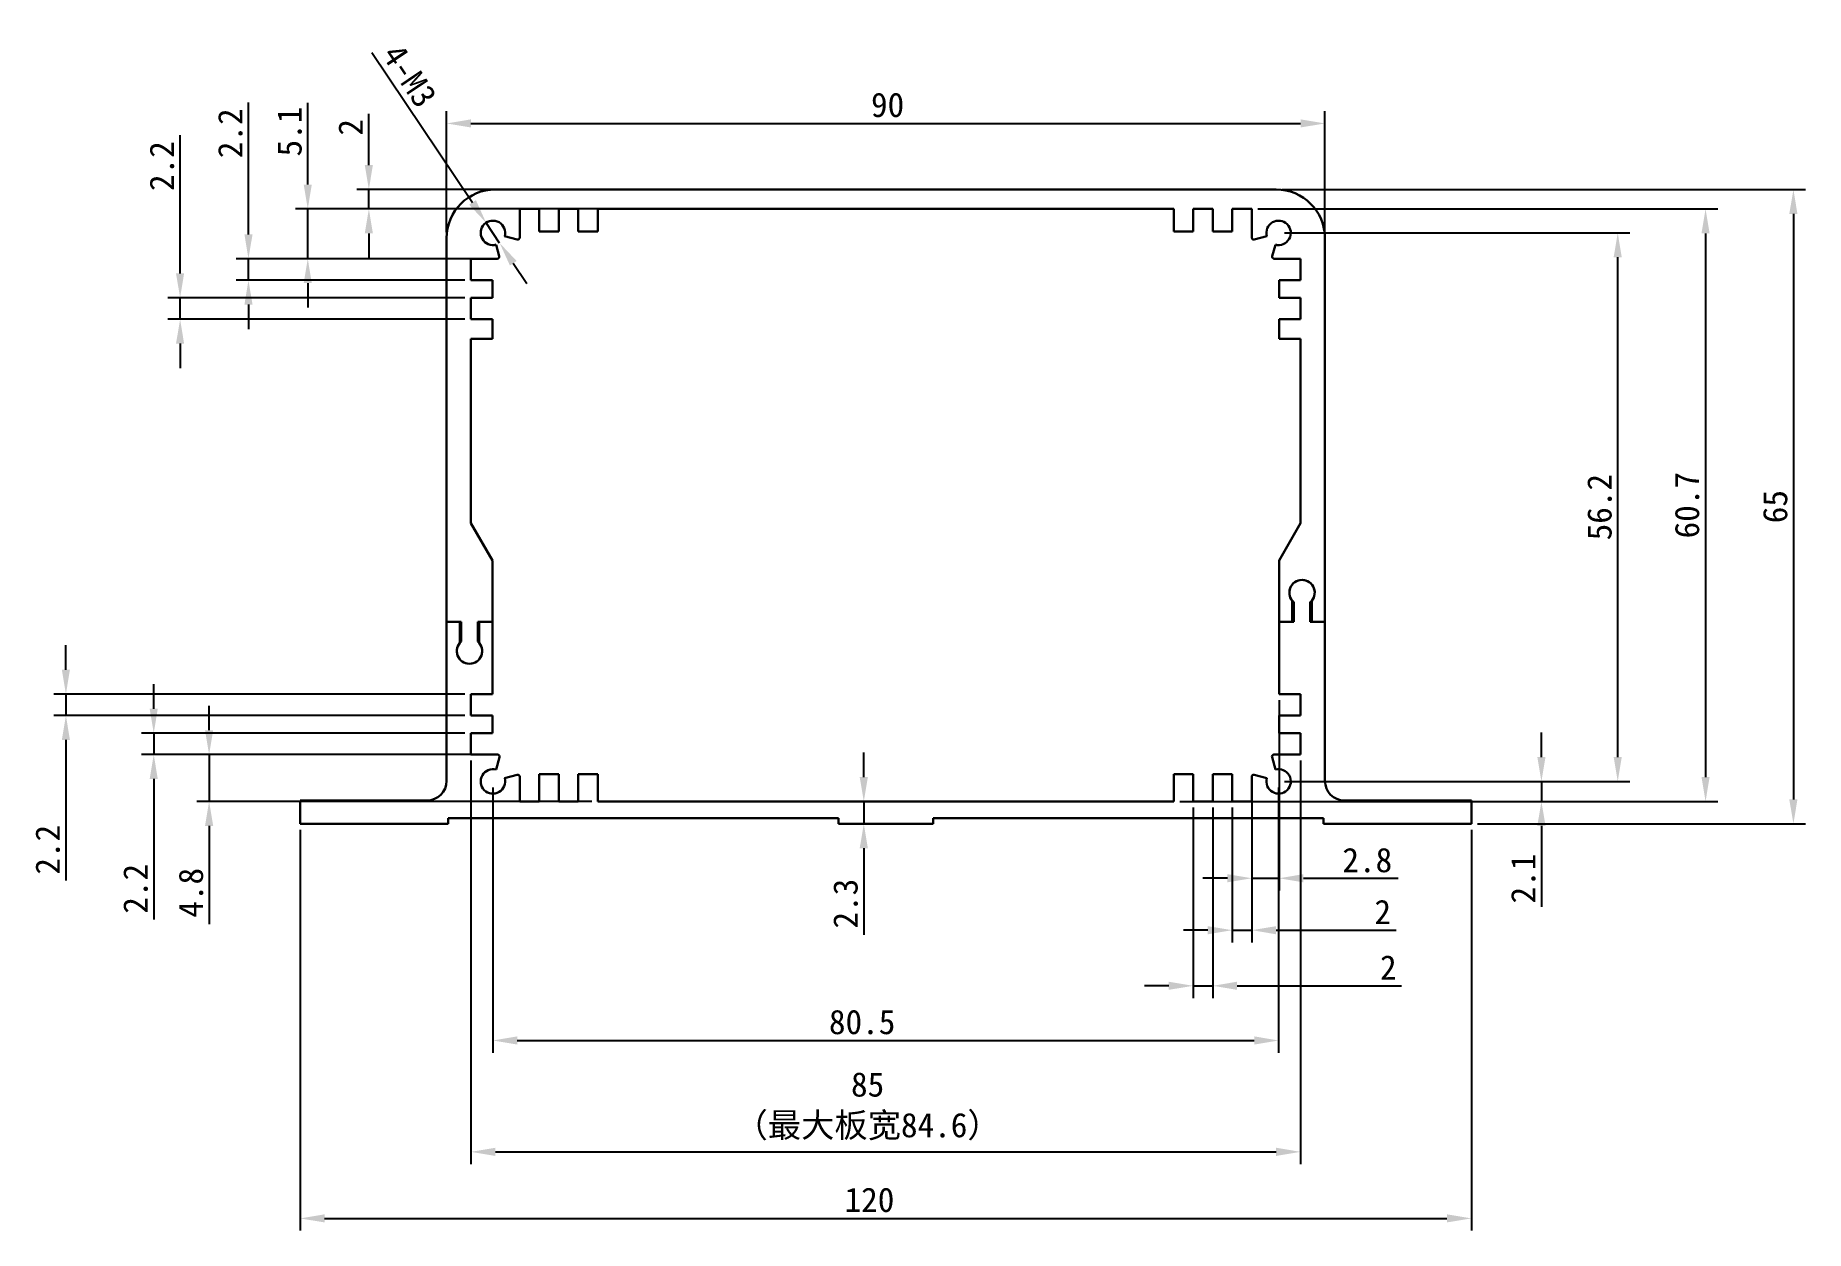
# Model space of a CAD drawing. Header units: millimetres. Extents: x 28 to 210, y 93 to 216.
import ezdxf

# ---------------------------------------------------------------- set-up
doc = ezdxf.new("R2010")
doc.units = ezdxf.units.MM
doc.header["$PDSIZE"] = -1
doc.layers.add('文字层', color=30, linetype='Continuous', lineweight=15)
doc.layers.add('细实线层', color=7, linetype='Continuous')
doc.styles.get("Standard").update_dxf_attribs({"font": 'simhei.ttf'})
doc.dimstyles.new('ISO-25', dxfattribs={"dimtxt": 2.5, "dimasz": 2.5, "dimexe": 1.25, "dimexo": 0.625, "dimtad": 1, "dimdec": 1, "dimdsep": 46, "dimtxsty": 'Standard', "dimcen": 2.5, "dimadec": 0, "dimazin": 0, "dimtfac": 1, "dimtdec": 1, "dimtmove": 0, "dimatfit": 3, "dimfxl": 1, "dimarcsym": 0})

# ---------------------------------------------------------------- blocks, each defined once
blk = doc.blocks.new('_D')
at = {"layer": 'Defpoints', "color": 0}
for p in [(75.18, 139.48), (155.68, 139.48), (155.68, 112.94)]:
    blk.add_point(p, dxfattribs=at)
at = {"layer": '细实线层', "color": 0, "lineweight": -2}
for p, q in [((75.18, 138.86), (75.18, 111.69)), ((155.68, 138.86), (155.68, 111.69)), ((77.68, 112.94), (153.18, 112.94))]:
    blk.add_line(p, q, dxfattribs=at)
at = {"layer": '细实线层', "color": 0}
for points in [[(77.68, 113.36), (77.68, 112.52), (75.18, 112.94)], [(153.18, 113.36), (153.18, 112.52), (155.68, 112.94)]]:
    blk.add_solid(points, dxfattribs=at)
at = {"layer": '细实线层', "color": 0, "insert": (113.01, 116.09), "char_height": 2.5, "attachment_point": 2}
blk.add_mtext('80.5', dxfattribs=at)
blk = doc.blocks.new('_D_1')
at = {"layer": 'Defpoints', "color": 0}
for p in [(155.68, 139.48), (144.93, 137.43), (182.61, 137.43)]:
    blk.add_point(p, dxfattribs=at)
at = {"layer": '细实线层', "color": 0, "lineweight": -2}
for p, q in [((182.61, 141.98), (182.61, 144.48)), ((156.3, 139.48), (183.86, 139.48)), ((182.61, 139.48), (182.61, 137.43)), ((145.55, 137.43), (183.86, 137.43)), ((182.61, 134.93), (182.61, 126.63))]:
    blk.add_line(p, q, dxfattribs=at)
at = {"layer": '细实线层', "color": 0}
for points in [[(182.19, 141.98), (183.03, 141.98), (182.61, 139.48)], [(182.19, 134.93), (183.03, 134.93), (182.61, 137.43)]]:
    blk.add_solid(points, dxfattribs=at)
at = {"layer": '细实线层', "color": 0, "insert": (179.49, 129.53), "char_height": 2.5, "attachment_point": 2, "rotation": 90}
blk.add_mtext('2.1', dxfattribs=at)
blk = doc.blocks.new('_D_2')
at = {"layer": 'Defpoints', "color": 0}
for p in [(144.93, 137.43), (113.18, 135.13), (120.28, 135.13)]:
    blk.add_point(p, dxfattribs=at)
at = {"layer": '细实线层', "color": 0, "lineweight": -2}
for p, q in [((113.18, 139.93), (113.18, 142.43)), ((144.3, 137.43), (111.93, 137.43)), ((113.18, 137.43), (113.18, 135.13)), ((119.65, 135.13), (111.93, 135.13)), ((113.18, 132.63), (113.18, 123.78))]:
    blk.add_line(p, q, dxfattribs=at)
at = {"layer": '细实线层', "color": 0}
for points in [[(112.76, 139.93), (113.6, 139.93), (113.18, 137.43)], [(112.76, 132.63), (113.6, 132.63), (113.18, 135.13)]]:
    blk.add_solid(points, dxfattribs=at)
at = {"layer": '细实线层', "color": 0, "insert": (110.05, 126.96), "char_height": 2.5, "attachment_point": 2, "rotation": 90}
blk.add_mtext('2.3', dxfattribs=at)
blk = doc.blocks.new('_D_3')
at = {"layer": 'Defpoints', "color": 0}
for p in [(72.93, 142.23), (157.93, 142.23), (157.93, 101.53)]:
    blk.add_point(p, dxfattribs=at)
at = {"layer": '文字层', "color": 0, "lineweight": -2}
for p, q in [((72.93, 141.61), (72.93, 100.28)), ((157.93, 141.61), (157.93, 100.28)), ((75.43, 101.53), (155.43, 101.53))]:
    blk.add_line(p, q, dxfattribs=at)
at = {"layer": '文字层', "color": 0}
for points in [[(75.43, 101.95), (75.43, 101.11), (72.93, 101.53)], [(155.43, 101.95), (155.43, 101.11), (157.93, 101.53)]]:
    blk.add_solid(points, dxfattribs=at)
at = {"layer": '文字层', "color": 0, "insert": (113.57, 109.69), "char_height": 2.5, "attachment_point": 2}
blk.add_mtext('85\\P（最大板宽84.6）', dxfattribs=at)
blk = doc.blocks.new('_D_4')
at = {"layer": 'Defpoints', "color": 0}
for p in [(155.68, 195.68), (190.43, 195.68), (155.68, 139.48)]:
    blk.add_point(p, dxfattribs=at)
at = {"layer": '细实线层', "color": 0, "lineweight": -2}
for p, q in [((156.3, 195.68), (191.68, 195.68)), ((190.43, 141.98), (190.43, 193.18)), ((156.3, 139.48), (191.68, 139.48))]:
    blk.add_line(p, q, dxfattribs=at)
at = {"layer": '细实线层', "color": 0}
for points in [[(190.01, 193.18), (190.84, 193.18), (190.43, 195.68)], [(190.01, 141.98), (190.84, 141.98), (190.43, 139.48)]]:
    blk.add_solid(points, dxfattribs=at)
at = {"layer": '细实线层', "color": 0, "insert": (187.3, 167.58), "char_height": 2.5, "attachment_point": 2, "rotation": 90}
blk.add_mtext('56.2', dxfattribs=at)
blk = doc.blocks.new('_D_5')
at = {"layer": 'Defpoints', "color": 0}
for p in [(74.48, 196.72), (75.87, 194.64)]:
    blk.add_point(p, dxfattribs=at)
at = {"layer": '细实线层', "color": 0, "lineweight": -2}
for p, q in [((62.79, 214.15), (73.09, 198.8)), ((75.87, 194.64), (74.48, 196.72)), ((77.27, 192.57), (78.66, 190.49))]:
    blk.add_line(p, q, dxfattribs=at)
at = {"layer": '细实线层', "color": 0}
for points in [[(73.44, 199.03), (72.74, 198.57), (74.48, 196.72)], [(77.61, 192.8), (76.92, 192.34), (75.87, 194.64)]]:
    blk.add_solid(points, dxfattribs=at)
at = {"layer": '细实线层', "color": 0, "insert": (66.64, 211.78), "char_height": 2.5, "attachment_point": 5, "rotation": 303.8406}
blk.add_mtext('4-M3', dxfattribs=at)
blk = doc.blocks.new('_D_6')
at = {"layer": 'Defpoints', "color": 0}
for p in [(152.93, 198.13), (152.93, 137.43), (199.43, 137.43)]:
    blk.add_point(p, dxfattribs=at)
at = {"layer": '细实线层', "color": 0, "lineweight": -2}
for p, q in [((153.55, 198.13), (200.68, 198.13)), ((199.43, 195.63), (199.43, 139.93)), ((153.55, 137.43), (200.68, 137.43))]:
    blk.add_line(p, q, dxfattribs=at)
at = {"layer": '细实线层', "color": 0}
for points in [[(199.01, 195.63), (199.84, 195.63), (199.43, 198.13)], [(199.01, 139.93), (199.84, 139.93), (199.43, 137.43)]]:
    blk.add_solid(points, dxfattribs=at)
at = {"layer": '细实线层', "color": 0, "insert": (196.27, 167.78), "char_height": 2.5, "attachment_point": 2, "rotation": 90}
blk.add_mtext('60.7', dxfattribs=at)
blk = doc.blocks.new('_D_7')
at = {"layer": 'Defpoints', "color": 0}
for p in [(155.43, 200.13), (175.43, 135.13), (208.43, 135.13)]:
    blk.add_point(p, dxfattribs=at)
at = {"layer": '细实线层', "color": 0, "lineweight": -2}
for p, q in [((156.05, 200.13), (209.68, 200.13)), ((208.43, 197.63), (208.43, 137.63)), ((176.05, 135.13), (209.68, 135.13))]:
    blk.add_line(p, q, dxfattribs=at)
at = {"layer": '细实线层', "color": 0}
for points in [[(208.01, 197.63), (208.84, 197.63), (208.43, 200.13)], [(208.01, 137.63), (208.84, 137.63), (208.43, 135.13)]]:
    blk.add_solid(points, dxfattribs=at)
at = {"layer": '细实线层', "color": 0, "insert": (205.3, 167.63), "char_height": 2.5, "attachment_point": 2, "rotation": 90}
blk.add_mtext('65', dxfattribs=at)
blk = doc.blocks.new('_D_8')
at = {"layer": 'Defpoints', "color": 0}
for p in [(55.43, 135.13), (175.43, 135.13), (175.43, 94.71)]:
    blk.add_point(p, dxfattribs=at)
at = {"layer": '细实线层', "color": 0, "lineweight": -2}
for p, q in [((55.43, 134.51), (55.43, 93.46)), ((175.43, 134.51), (175.43, 93.46)), ((57.93, 94.71), (172.93, 94.71))]:
    blk.add_line(p, q, dxfattribs=at)
at = {"layer": '细实线层', "color": 0}
for points in [[(57.93, 95.13), (57.93, 94.3), (55.43, 94.71)], [(172.93, 95.13), (172.93, 94.3), (175.43, 94.71)]]:
    blk.add_solid(points, dxfattribs=at)
at = {"layer": '细实线层', "color": 0, "insert": (113.76, 97.87), "char_height": 2.5, "attachment_point": 2}
blk.add_mtext('120', dxfattribs=at)
blk = doc.blocks.new('_D_9')
at = {"layer": 'Defpoints', "color": 0}
for p in [(160.43, 206.89), (70.43, 195.13), (160.43, 195.13)]:
    blk.add_point(p, dxfattribs=at)
at = {"layer": '细实线层', "color": 0, "lineweight": -2}
for p, q in [((70.43, 195.76), (70.43, 208.14)), ((72.93, 206.89), (157.93, 206.89)), ((160.43, 195.76), (160.43, 208.14))]:
    blk.add_line(p, q, dxfattribs=at)
at = {"layer": '细实线层', "color": 0}
for points in [[(72.93, 207.31), (72.93, 206.48), (70.43, 206.89)], [(157.93, 207.31), (157.93, 206.48), (160.43, 206.89)]]:
    blk.add_solid(points, dxfattribs=at)
at = {"layer": '细实线层', "color": 0, "insert": (115.62, 210.05), "char_height": 2.5, "attachment_point": 2}
blk.add_mtext('90', dxfattribs=at)
blk = doc.blocks.new('_D_10')
at = {"layer": 'Defpoints', "color": 0}
for p in [(75.65, 142.23), (46.1, 137.43), (85.93, 137.43)]:
    blk.add_point(p, dxfattribs=at)
at = {"layer": '细实线层', "color": 0, "lineweight": -2}
for p, q in [((46.1, 144.73), (46.1, 147.23)), ((75.03, 142.23), (44.85, 142.23)), ((46.1, 142.23), (46.1, 137.43)), ((85.3, 137.43), (44.85, 137.43)), ((46.1, 134.93), (46.1, 124.86))]:
    blk.add_line(p, q, dxfattribs=at)
at = {"layer": '细实线层', "color": 0}
for points in [[(45.68, 144.73), (46.52, 144.73), (46.1, 142.23)], [(45.68, 134.93), (46.52, 134.93), (46.1, 137.43)]]:
    blk.add_solid(points, dxfattribs=at)
at = {"layer": '细实线层', "color": 0, "insert": (42.98, 128.07), "char_height": 2.5, "attachment_point": 2, "rotation": 90}
blk.add_mtext('4.8', dxfattribs=at)
blk = doc.blocks.new('_D_11')
at = {"layer": 'Defpoints', "color": 0}
for p in [(40.43, 144.43), (72.93, 144.43), (72.93, 142.23)]:
    blk.add_point(p, dxfattribs=at)
at = {"layer": '细实线层', "color": 0, "lineweight": -2}
for p, q in [((40.43, 146.93), (40.43, 149.43)), ((72.3, 144.43), (39.18, 144.43)), ((40.43, 144.43), (40.43, 142.23)), ((72.3, 142.23), (39.18, 142.23)), ((40.43, 139.73), (40.43, 125.32))]:
    blk.add_line(p, q, dxfattribs=at)
at = {"layer": '细实线层', "color": 0}
for points in [[(40.01, 146.93), (40.84, 146.93), (40.43, 144.43)], [(40.01, 139.73), (40.84, 139.73), (40.43, 142.23)]]:
    blk.add_solid(points, dxfattribs=at)
at = {"layer": '细实线层', "color": 0, "insert": (37.3, 128.48), "char_height": 2.5, "attachment_point": 2, "rotation": 90}
blk.add_mtext('2.2', dxfattribs=at)
blk = doc.blocks.new('_D_12')
at = {"layer": 'Defpoints', "color": 0}
for p in [(31.43, 148.43), (72.93, 148.43), (72.93, 146.23)]:
    blk.add_point(p, dxfattribs=at)
at = {"layer": '细实线层', "color": 0, "lineweight": -2}
for p, q in [((31.43, 150.93), (31.43, 153.43)), ((72.3, 148.43), (30.18, 148.43)), ((31.43, 148.43), (31.43, 146.23)), ((72.3, 146.23), (30.18, 146.23)), ((31.43, 143.73), (31.43, 129.32))]:
    blk.add_line(p, q, dxfattribs=at)
at = {"layer": '细实线层', "color": 0}
for points in [[(31.01, 150.93), (31.84, 150.93), (31.43, 148.43)], [(31.01, 143.73), (31.84, 143.73), (31.43, 146.23)]]:
    blk.add_solid(points, dxfattribs=at)
at = {"layer": '细实线层', "color": 0, "insert": (28.3, 132.48), "char_height": 2.5, "attachment_point": 2, "rotation": 90}
blk.add_mtext('2.2', dxfattribs=at)
blk = doc.blocks.new('_D_13')
at = {"layer": 'Defpoints', "color": 0}
for p in [(43.13, 189.03), (72.93, 189.03), (72.93, 186.83)]:
    blk.add_point(p, dxfattribs=at)
at = {"layer": '细实线层', "color": 0, "lineweight": -2}
for p, q in [((43.13, 191.53), (43.13, 205.68)), ((72.3, 189.03), (41.88, 189.03)), ((43.13, 186.83), (43.13, 189.03)), ((72.3, 186.83), (41.88, 186.83)), ((43.13, 184.33), (43.13, 181.83))]:
    blk.add_line(p, q, dxfattribs=at)
at = {"layer": '细实线层', "color": 0}
for points in [[(42.71, 191.53), (43.54, 191.53), (43.13, 189.03)], [(42.71, 184.33), (43.54, 184.33), (43.13, 186.83)]]:
    blk.add_solid(points, dxfattribs=at)
at = {"layer": '细实线层', "color": 0, "insert": (40, 202.52), "char_height": 2.5, "attachment_point": 2, "rotation": 90}
blk.add_mtext('2.2', dxfattribs=at)
blk = doc.blocks.new('_D_14')
at = {"layer": 'Defpoints', "color": 0}
for p in [(50.13, 193.03), (72.93, 193.03), (72.93, 190.83)]:
    blk.add_point(p, dxfattribs=at)
at = {"layer": '细实线层', "color": 0, "lineweight": -2}
for p, q in [((50.13, 195.53), (50.13, 209.04)), ((72.3, 193.03), (48.88, 193.03)), ((50.13, 190.83), (50.13, 193.03)), ((72.3, 190.83), (48.88, 190.83)), ((50.13, 188.33), (50.13, 185.83))]:
    blk.add_line(p, q, dxfattribs=at)
at = {"layer": '细实线层', "color": 0}
for points in [[(49.72, 195.53), (50.55, 195.53), (50.13, 193.03)], [(49.72, 188.33), (50.55, 188.33), (50.13, 190.83)]]:
    blk.add_solid(points, dxfattribs=at)
at = {"layer": '细实线层', "color": 0, "insert": (47.01, 205.88), "char_height": 2.5, "attachment_point": 2, "rotation": 90}
blk.add_mtext('2.2', dxfattribs=at)
blk = doc.blocks.new('_D_15')
at = {"layer": 'Defpoints', "color": 0}
for p in [(56.21, 198.13), (85.93, 198.13), (75.63, 193.03)]:
    blk.add_point(p, dxfattribs=at)
at = {"layer": '细实线层', "color": 0, "lineweight": -2}
for p, q in [((56.21, 200.63), (56.21, 208.99)), ((85.3, 198.13), (54.96, 198.13)), ((56.21, 193.03), (56.21, 198.13)), ((75, 193.03), (54.96, 193.03)), ((56.21, 190.53), (56.21, 188.03))]:
    blk.add_line(p, q, dxfattribs=at)
at = {"layer": '细实线层', "color": 0}
for points in [[(55.79, 200.63), (56.62, 200.63), (56.21, 198.13)], [(55.79, 190.53), (56.62, 190.53), (56.21, 193.03)]]:
    blk.add_solid(points, dxfattribs=at)
at = {"layer": '细实线层', "color": 0, "insert": (53.08, 206.06), "char_height": 2.5, "attachment_point": 2, "rotation": 90}
blk.add_mtext('5.1', dxfattribs=at)
blk = doc.blocks.new('_D_16')
at = {"layer": 'Defpoints', "color": 0}
for p in [(62.47, 200.13), (155.43, 200.13), (144.93, 198.13)]:
    blk.add_point(p, dxfattribs=at)
at = {"layer": '细实线层', "color": 0, "lineweight": -2}
for p, q in [((62.47, 202.63), (62.47, 207.86)), ((154.8, 200.13), (61.22, 200.13)), ((62.47, 198.13), (62.47, 200.13)), ((144.3, 198.13), (61.22, 198.13)), ((62.47, 195.63), (62.47, 193.13))]:
    blk.add_line(p, q, dxfattribs=at)
at = {"layer": '细实线层', "color": 0}
for points in [[(62.05, 202.63), (62.88, 202.63), (62.47, 200.13)], [(62.05, 195.63), (62.88, 195.63), (62.47, 198.13)]]:
    blk.add_solid(points, dxfattribs=at)
at = {"layer": '细实线层', "color": 0, "insert": (59.34, 206.49), "char_height": 2.5, "attachment_point": 2, "rotation": 90}
blk.add_mtext('2', dxfattribs=at)
blk = doc.blocks.new('_D_21')
at = {"layer": 'Defpoints', "color": 0}
for p in [(146.93, 137.43), (148.93, 137.43), (148.93, 118.54)]:
    blk.add_point(p, dxfattribs=at)
at = {"layer": '细实线层', "color": 0, "lineweight": -2}
for p, q in [((146.93, 136.81), (146.93, 117.29)), ((148.93, 136.81), (148.93, 117.29)), ((144.43, 118.54), (141.93, 118.54)), ((146.93, 118.54), (148.93, 118.54)), ((151.43, 118.54), (168.28, 118.54))]:
    blk.add_line(p, q, dxfattribs=at)
at = {"layer": '细实线层', "color": 0}
for points in [[(144.43, 118.96), (144.43, 118.13), (146.93, 118.54)], [(151.43, 118.96), (151.43, 118.13), (148.93, 118.54)]]:
    blk.add_solid(points, dxfattribs=at)
at = {"layer": '细实线层', "color": 0, "insert": (166.92, 121.67), "char_height": 2.5, "attachment_point": 2}
blk.add_mtext('2', dxfattribs=at)
blk = doc.blocks.new('_D_22')
at = {"layer": 'Defpoints', "color": 0}
for p in [(150.93, 137.43), (152.93, 137.43), (152.93, 124.24)]:
    blk.add_point(p, dxfattribs=at)
at = {"layer": '细实线层', "color": 0, "lineweight": -2}
for p, q in [((150.93, 136.81), (150.93, 122.99)), ((152.93, 136.81), (152.93, 122.99)), ((148.43, 124.24), (145.93, 124.24)), ((150.93, 124.24), (152.93, 124.24)), ((155.43, 124.24), (167.72, 124.24))]:
    blk.add_line(p, q, dxfattribs=at)
at = {"layer": '细实线层', "color": 0}
for points in [[(148.43, 124.65), (148.43, 123.82), (150.93, 124.24)], [(155.43, 124.65), (155.43, 123.82), (152.93, 124.24)]]:
    blk.add_solid(points, dxfattribs=at)
at = {"layer": '细实线层', "color": 0, "insert": (166.35, 127.36), "char_height": 2.5, "attachment_point": 2}
blk.add_mtext('2', dxfattribs=at)
blk = doc.blocks.new('_D_23')
at = {"layer": 'Defpoints', "color": 0}
for p in [(155.73, 148.43), (152.93, 139.96), (155.73, 129.56)]:
    blk.add_point(p, dxfattribs=at)
at = {"layer": '细实线层', "color": 0, "lineweight": -2}
for p, q in [((155.73, 147.81), (155.73, 128.31)), ((152.93, 139.33), (152.93, 128.31)), ((150.43, 129.56), (147.93, 129.56)), ((152.93, 129.56), (155.73, 129.56)), ((158.23, 129.56), (167.94, 129.56))]:
    blk.add_line(p, q, dxfattribs=at)
at = {"layer": '细实线层', "color": 0}
for points in [[(150.43, 129.98), (150.43, 129.14), (152.93, 129.56)], [(158.23, 129.98), (158.23, 129.14), (155.73, 129.56)]]:
    blk.add_solid(points, dxfattribs=at)
at = {"layer": '细实线层', "color": 0, "insert": (164.77, 132.68), "char_height": 2.5, "attachment_point": 2}
blk.add_mtext('2.8', dxfattribs=at)

msp = doc.modelspace()

# ---------------------------------------------------------------- linework, layer by layer
at = {"color": 7, "linetype": 'Continuous', "lineweight": 30}
for p, q in [((75.43, 200.13), (155.43, 200.13)), ((77.93, 195.21), (77.93, 198.13)), ((77.93, 198.13), (79.93, 198.13)), ((79.93, 198.13), (79.93, 195.83)), ((81.93, 195.83), (81.93, 198.13)), ((81.93, 198.13), (83.93, 198.13)), ((83.93, 198.13), (83.93, 195.83)), ((85.93, 198.13), (144.93, 198.13)), ((85.93, 195.83), (85.93, 198.13)), ((144.93, 198.13), (144.93, 195.83)), ((146.93, 198.13), (148.93, 198.13)), ((146.93, 195.83), (146.93, 198.13)), ((148.93, 198.13), (148.93, 195.83)), ((150.93, 198.13), (152.93, 198.13)), ((150.93, 195.83), (150.93, 198.13)), ((152.93, 198.13), (152.93, 195.21)), ((70.43, 155.83), (70.43, 195.13)), ((75.82, 193.28), (75.5, 194.47)), ((76.38, 195.36), (77.68, 195.01)), ((79.93, 195.83), (81.93, 195.83)), ((83.93, 195.83), (85.93, 195.83)), ((144.93, 195.83), (146.93, 195.83)), ((148.93, 195.83), (150.93, 195.83)), ((153.18, 195.01), (154.47, 195.36)), ((155.35, 194.47), (155.03, 193.28)), ((160.43, 195.13), (160.43, 155.83)), ((72.93, 190.83), (72.93, 193.03)), ((72.93, 193.03), (75.63, 193.03)), ((155.23, 193.03), (157.93, 193.03)), ((157.93, 193.03), (157.93, 190.83)), ((75.13, 190.83), (72.93, 190.83)), ((75.13, 189.03), (75.13, 190.83)), ((157.93, 190.83), (155.73, 190.83)), ((155.73, 190.83), (155.73, 189.03)), ((72.93, 186.83), (72.93, 189.03)), ((72.93, 189.03), (75.13, 189.03)), ((155.73, 189.03), (157.93, 189.03)), ((157.93, 189.03), (157.93, 186.83)), ((75.13, 186.83), (72.93, 186.83)), ((75.13, 184.83), (75.13, 186.83)), ((157.93, 186.83), (155.73, 186.83)), ((155.73, 186.83), (155.73, 184.83)), ((72.93, 184.83), (75.13, 184.83)), ((72.93, 165.94), (72.93, 184.83)), ((155.73, 184.83), (157.93, 184.83)), ((157.93, 184.83), (157.93, 165.94)), ((75.13, 162.13), (72.93, 165.94)), ((157.93, 165.94), (155.73, 162.13)), ((75.13, 155.83), (75.13, 162.13)), ((155.73, 162.13), (155.73, 155.83)), ((157.08, 155.83), (157.08, 158)), ((157.23, 155.83), (157.23, 157.85)), ((158.93, 157.85), (158.93, 155.83)), ((159.08, 158), (159.08, 155.83)), ((70.43, 155.83), (70.43, 139.53)), ((70.43, 155.83), (71.78, 155.83)), ((71.93, 155.83), (70.43, 155.83)), ((71.78, 153.66), (71.78, 155.83)), ((71.93, 153.82), (71.93, 155.83)), ((75.13, 155.83), (73.63, 155.83)), ((73.63, 155.83), (73.63, 153.82)), ((73.78, 155.83), (73.78, 153.66)), ((73.78, 155.83), (75.13, 155.83)), ((75.13, 148.43), (75.13, 155.83)), ((155.73, 155.83), (157.23, 155.83)), ((155.73, 155.83), (155.73, 148.43)), ((157.08, 155.83), (155.73, 155.83)), ((158.93, 155.83), (160.43, 155.83)), ((160.43, 155.83), (159.08, 155.83)), ((160.43, 139.53), (160.43, 155.83)), ((72.93, 146.23), (72.93, 148.43)), ((72.93, 148.43), (75.13, 148.43)), ((155.73, 148.43), (157.93, 148.43)), ((157.93, 148.43), (157.93, 146.23)), ((75.13, 146.23), (72.93, 146.23)), ((75.13, 144.43), (75.13, 146.23)), ((155.73, 146.23), (155.73, 144.43)), ((157.93, 146.23), (155.73, 146.23)), ((72.93, 142.23), (72.93, 144.43)), ((72.93, 144.43), (75.13, 144.43)), ((155.73, 144.43), (157.93, 144.43)), ((157.93, 144.43), (157.93, 142.23)), ((75.65, 142.23), (72.93, 142.23)), ((75.5, 140.69), (75.85, 141.98)), ((155.01, 141.98), (155.35, 140.69)), ((157.93, 142.23), (155.2, 142.23)), ((77.68, 140.15), (76.38, 139.81)), ((77.93, 137.43), (77.93, 139.96)), ((79.93, 140.23), (79.93, 137.43)), ((81.93, 140.23), (79.93, 140.23)), ((81.93, 137.43), (81.93, 140.23)), ((83.93, 140.23), (83.93, 137.43)), ((85.93, 140.23), (83.93, 140.23)), ((85.93, 137.43), (85.93, 140.23)), ((144.93, 140.23), (144.93, 137.43)), ((146.93, 140.23), (144.93, 140.23)), ((146.93, 137.43), (146.93, 140.23)), ((148.93, 140.23), (148.93, 137.43)), ((150.93, 140.23), (148.93, 140.23)), ((150.93, 137.43), (150.93, 140.23)), ((152.93, 139.96), (152.93, 137.43)), ((154.47, 139.81), (153.18, 140.15)), ((68.43, 137.53), (55.43, 137.53)), ((55.43, 135.13), (55.43, 137.53)), ((79.93, 137.43), (77.93, 137.43)), ((83.93, 137.43), (81.93, 137.43)), ((144.93, 137.43), (85.93, 137.43)), ((148.93, 137.43), (146.93, 137.43)), ((152.93, 137.43), (150.93, 137.43)), ((175.43, 137.53), (162.43, 137.53)), ((175.43, 137.53), (175.43, 135.13)), ((70.58, 135.13), (55.43, 135.13)), ((70.58, 135.73), (110.58, 135.73)), ((70.58, 135.13), (70.58, 135.73)), ((110.58, 135.73), (110.58, 135.13)), ((120.28, 135.13), (110.58, 135.13)), ((120.28, 135.73), (160.28, 135.73)), ((120.28, 135.13), (120.28, 135.73)), ((160.28, 135.73), (160.28, 135.13)), ((175.43, 135.13), (160.28, 135.13))]:
    msp.add_line(p, q, dxfattribs=at)
for centre, radius, start, end in [((75.43, 195.13), 5, 90, 180), ((155.43, 195.13), 5, 0, 90), ((75.18, 195.68), 1.25, 345, 285), ((155.68, 195.68), 1.25, 255, 195), ((77.73, 195.21), 0.2, 255, 0), ((153.13, 195.21), 0.2, 180, 285), ((75.63, 193.23), 0.2, 270, 15), ((155.23, 193.23), 0.2, 165, 270), ((158.08, 158.83), 1.3, 310.8322, 229.1678), ((158.08, 158.83), 1.3, 320.2849, 219.7151), ((72.78, 152.83), 1.3, 130.8322, 49.1678), ((72.78, 152.83), 1.3, 140.2849, 39.7151), ((75.65, 142.03), 0.2, 345, 90), ((155.2, 142.03), 0.2, 90, 195), ((75.18, 139.48), 1.25, 75, 15), ((77.73, 139.96), 0.2, 0, 105), ((153.13, 139.96), 0.2, 75, 180), ((155.68, 139.48), 1.25, 165, 105), ((68.43, 139.53), 2, 270, 0), ((162.43, 139.53), 2, 180, 270)]:
    msp.add_arc(centre, radius, start, end, dxfattribs=at)

# ---------------------------------------------------------------- dimensions: what is measured, and where the dimension line sits
at = {"layer": '文字层'}
dim = msp.add_linear_dim(base=(157.93, 101.53), p1=(72.93, 142.23), p2=(157.93, 142.23), text='<>\\P（最大板宽84.6）', dimstyle='ISO-25', dxfattribs=at)
dim.commit()
dim.dimension.update_dxf_attribs({"geometry": '_D_3', "text_midpoint": (113.57, 101.53), "dimtype": 160})
at = {"layer": '细实线层'}
dim = msp.add_diameter_dim_2p(p1=(75.87, 194.64), p2=(74.48, 196.72), text='4-M3', dimstyle='ISO-25', dxfattribs=at)
dim.commit()
dim.dimension.update_dxf_attribs({"geometry": '_D_5', "text_midpoint": (65.08, 210.74), "dimtype": 163})
for base, p1, p2, picture, middle in [((50.13, 193.03), (72.93, 190.83), (72.93, 193.03), '_D_14', (50.13, 205.88)), ((56.21, 198.13), (75.63, 193.03), (85.93, 198.13), '_D_15', (56.21, 206.06)), ((62.47, 200.13), (144.93, 198.13), (155.43, 200.13), '_D_16', (62.47, 206.49)), ((43.13, 189.03), (72.93, 186.83), (72.93, 189.03), '_D_13', (43.13, 202.52)), ((208.43, 135.13), (155.43, 200.13), (175.43, 135.13), '_D_7', (208.43, 167.63)), ((199.43, 137.43), (152.93, 198.13), (152.93, 137.43), '_D_6', (199.43, 167.78)), ((190.43, 195.68), (155.68, 139.48), (155.68, 195.68), '_D_4', (190.43, 167.58)), ((31.43, 148.43), (72.93, 146.23), (72.93, 148.43), '_D_12', (31.43, 132.48)), ((40.43, 144.43), (72.93, 142.23), (72.93, 144.43), '_D_11', (40.43, 128.48)), ((46.1, 137.43), (75.65, 142.23), (85.93, 137.43), '_D_10', (46.1, 128.07)), ((182.61045144, 137.4323305), (155.67751581, 139.4823305), (144.92751581, 137.4323305), '_D_1', (182.61045144, 129.5320496)), ((113.18, 135.13), (144.93, 137.43), (120.28, 135.13), '_D_2', (113.18, 126.96))]:
    dim = msp.add_linear_dim(base=base, p1=p1, p2=p2, angle=90, dimstyle='ISO-25', dxfattribs=at)
    dim.commit()
    dim.dimension.update_dxf_attribs({"geometry": picture, "text_midpoint": middle, "dimtype": 160})
for base, p1, p2, picture, middle in [((160.43, 206.89), (70.43, 195.13), (160.43, 195.13), '_D_9', (115.62, 206.89)), ((155.73, 129.56), (152.93, 139.96), (155.73, 148.43), '_D_23', (164.77, 129.56)), ((155.68, 112.94), (75.18, 139.48), (155.68, 139.48), '_D', (113.01, 112.94)), ((148.93, 118.54), (146.93, 137.43), (148.93, 137.43), '_D_21', (166.92, 118.54)), ((152.93, 124.24), (150.93, 137.43), (152.93, 137.43), '_D_22', (166.35, 124.24)), ((175.43, 94.71), (55.43, 135.13), (175.43, 135.13), '_D_8', (113.76, 94.71))]:
    dim = msp.add_linear_dim(base=base, p1=p1, p2=p2, dimstyle='ISO-25', dxfattribs=at)
    dim.commit()
    dim.dimension.update_dxf_attribs({"geometry": picture, "text_midpoint": middle, "dimtype": 160})

doc.saveas('drawing.dxf')
